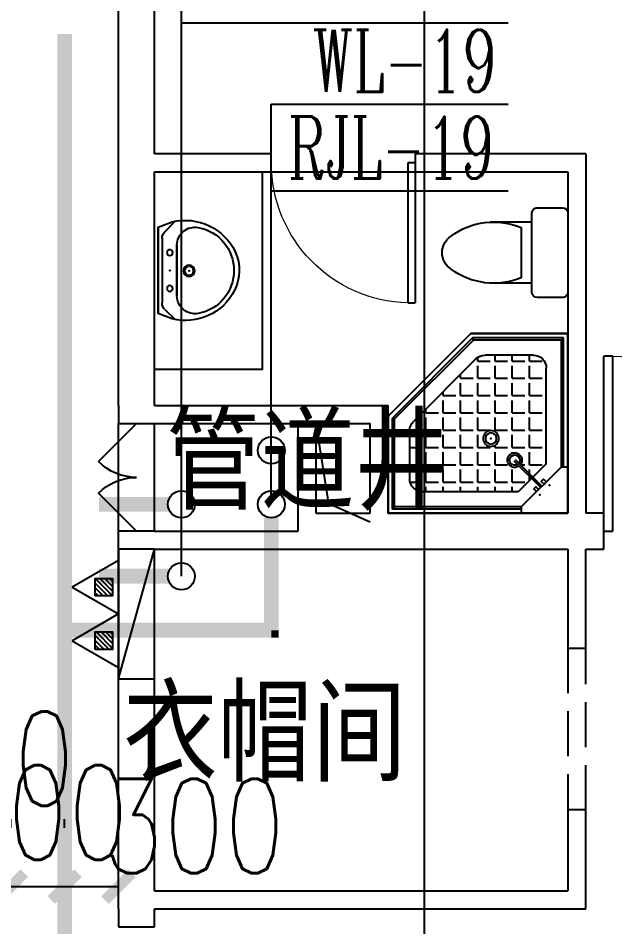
# Model space of a CAD drawing. Extents: x 0 to 2838408, y -923048 to 203859.
# Drawn here: x 2441658 to 2444978, y -674591 to -669537 of the extents above; entities that cross this region are included whole.
import ezdxf

# ---------------------------------------------------------------- set-up
doc = ezdxf.new("R2010")
doc.units = 0
doc.header["$LTSCALE"] = 1000
doc.linetypes.add('DASH', pattern=[0.35, 0.25, -0.1])
for name, color, linetype in [('CLAYER', 7, 'Continuous'), ('DIM_污水', 3, 'Continuous'), ('DIM_消防', 3, 'Continuous'), ('DIM_热给水', 3, 'Continuous'), ('DIM_给水', 3, 'Continuous'), ('DOOR_FIRE', 4, 'Continuous'), ('DOTE', 8, 'Continuous'), ('EQUIP_灭火器', 7, 'Continuous'), ('PIPE-消防', 1, 'Continuous'), ('PIPE-热给水', 5, 'Continuous'), ('PIPE-给水', 3, 'Continuous'), ('TWT_DIM', 3, 'Continuous'), ('VPIPE-污水', 2, 'Continuous'), ('VPIPE-消防', 1, 'Continuous'), ('VPIPE-热给水', 5, 'Continuous'), ('VPIPE-给水', 3, 'Continuous'), ('WALL', 9, 'Continuous'), ('WINDOW', 4, 'Continuous'), ('WP_F', 1, 'Continuous'), ('XREF', 8, 'Continuous'), ('洁具', 213, 'Continuous'), ('附件', 70, 'Continuous')]:
    doc.layers.add(name, color=color, linetype=linetype)
doc.styles.add('_TCH_DIM_T3', font='SIMPLEX', dxfattribs={"width": 0.75, "bigfont": 'HZTXT'})
doc.styles.add('_TWT_SERIAL', font='COMPLEX', dxfattribs={"width": 0.8, "height": 2.3, "bigfont": 'HZTXT'})
doc.styles.add('HZ', font='aaa等高度-单线.shx', dxfattribs={"width": 0.7, "height": 50, "bigfont": 'aaa-hztxt.shx'})
doc.styles.get("Standard").update_dxf_attribs({"font": 'geniso.shx', "bigfont": 'hztxt.shx'})
doc.dimstyles.new('_TWT_ARCH&&150', dxfattribs={"dimtxt": 525, "dimasz": 150, "dimexe": 375, "dimexo": 450, "dimgap": 150, "dimtad": 1, "dimdec": 0, "dimzin": 0, "dimdsep": 46, "dimtxsty": '_TCH_DIM_T3', "dimblk": 'ARCHTICK', "dimcen": 0.09, "dimclrt": 7, "dimazin": 2, "dimtfac": 1, "dimtdec": 0, "dimtix": 1, "dimtmove": 2, "dimatfit": 3, "dimfxl": 1, "dimtolj": 1, "dimtzin": 0, "dimarcsym": 0})

# ---------------------------------------------------------------- blocks, each defined once
blk = doc.blocks.new('$TwtSys$00000546')
h = blk.add_hatch()
h.set_pattern_fill('ANSI31', color=256, scale=200, style=0)
h.set_pattern_definition([(45, (-38543.802, -6670.83), (-17.67767, 17.67767), [])])
h.paths.add_polyline_path([(-64.9, 173.7), (64.9, 173.7), (64.9, 43.9), (-64.9, 43.9)])
for points in [[(0, 343.6), (-198.4, 0), (198.4, 0)], [(-64.9, 173.7), (64.9, 173.7), (64.9, 43.9), (-64.9, 43.9)]]:
    blk.add_lwpolyline(points, close=True)
blk = doc.blocks.new('A$C29581A72')
at = {"layer": '附件'}
blk.add_line((750, 200), (30, 0), dxfattribs=at)
blk.add_lwpolyline([(30, 200), (750, 200), (750, 0), (30, 0), (30, 200)], dxfattribs=at)
blk.add_solid([(750, 200), (30, 0), (750, 0), (750, 200)], dxfattribs=at)
at = {"layer": 'EQUIP_灭火器', "xscale": 0.75, "yscale": -0.75, "zscale": 0.75, "rotation": 180}
for p in [(241.2, 200), (538.8, 200)]:
    blk.add_blockref('$TwtSys$00000546', p, dxfattribs=at)
at = {"style": 'HZ', "flags": 1}
for tag in ['WHAT', 'SPEC', 'UNIT']:
    blk.add_attdef(tag, (375, 0), '', height=0.001, dxfattribs=at)
blk = doc.blocks.new('1F平面-CAD导入_dwg_Drawing4_t3_dwg_$plan$00001613-474159-1F-927810-1F')
at = {"layer": '洁具'}
for p, q in [((-30, 250), (-170, 250)), ((-200, 169.7), (-430.4, 169.7)), ((-260.4, -139.7), (-260.4, 139.7)), ((-200, -169.7), (-200, -220)), ((-170, -250), (-30, -250))]:
    blk.add_line(p, q, dxfattribs=at)
for points in [[(-200, 220), (-200, 169.7), (-200, -169.7), (-430.4, -169.7)], [(0, -220), (0, 220)]]:
    blk.add_lwpolyline(points, dxfattribs=at)
for centre, radius, start, end in [((-170, 220), 30, 90, 180), ((-30, 220), 30, 0, 90), ((-412.8, -227.4), 397.5, 67.4505, 126.6381), ((-589.6, 0), 109.8, 123.4509, 236.5491), ((-412.8, 227.4), 397.5, 233.3619, 292.5495), ((-170, -220), 30, 180, 270), ((-30, -220), 30, 270, 0)]:
    blk.add_arc(centre, radius, start, end, dxfattribs=at)
blk = doc.blocks.new('$lvtry$00000169')
at = {"color": 0}
for p, q in [((258.9, -36), (258.9, 0)), ((258.9, -36), (36, -258.9)), ((258.9, -24), (976, -24)), ((258.9, -36), (964, -36)), ((964, -36), (976, -24)), ((964, -36), (964, -525.1)), ((976, -24), (976, -530.1)), ((276.1, -120), (120, -276.1)), ((143.9, -151), (290.7, -298.1)), ((151, -143.9), (297.8, -291)), ((269.6, -212.7), (269.6, -142.7)), ((276.1, -120), (808, -120)), ((365.9, -212.7), (365.9, -142.7)), ((462.1, -212.7), (462.1, -142.7)), ((558.4, -212.7), (558.4, -142.7)), ((654.6, -212.7), (654.6, -142.7)), ((750.9, -212.7), (750.9, -142.7)), ((847.1, -212.7), (847.1, -142.7)), ((880, -192), (880, -460.5)), ((173.4, -308.9), (173.4, -238.9)), ((183.4, -212.7), (205.5, -212.7)), ((219.6, -212.7), (243.4, -212.7)), ((269.6, -212.7), (339.6, -212.7)), ((269.6, -262.8), (269.6, -238.9)), ((365.9, -212.7), (435.9, -212.7)), ((365.9, -308.9), (365.9, -238.9)), ((462.1, -212.7), (532.1, -212.7)), ((462.1, -308.9), (462.1, -238.9)), ((558.4, -212.7), (628.4, -212.7)), ((558.4, -308.9), (558.4, -238.9)), ((654.6, -212.7), (724.6, -212.7)), ((654.6, -308.9), (654.6, -238.9)), ((750.9, -212.7), (820.9, -212.7)), ((750.9, -308.9), (750.9, -238.9)), ((847.1, -212.7), (880, -212.7)), ((847.1, -308.9), (847.1, -238.9)), ((36, -258.9), (0, -258.9)), ((24, -258.9), (24, -976)), ((36, -258.9), (36, -964)), ((120, -276.1), (120, -808)), ((120, -308.9), (147.1, -308.9)), ((173.4, -308.9), (243.4, -308.9)), ((173.4, -405.2), (173.4, -335.2)), ((269.6, -405.2), (269.6, -335.2)), ((334.3, -308.9), (339.6, -308.9)), ((365.9, -308.9), (435.9, -308.9)), ((365.9, -405.2), (365.9, -335.2)), ((462.1, -308.9), (532.1, -308.9)), ((462.1, -405.2), (462.1, -335.2)), ((558.4, -308.9), (628.4, -308.9)), ((558.4, -405.2), (558.4, -335.2)), ((654.6, -308.9), (724.6, -308.9)), ((654.6, -405.2), (654.6, -335.2)), ((750.9, -308.9), (820.9, -308.9)), ((750.9, -405.2), (750.9, -335.2)), ((847.1, -308.9), (880, -308.9)), ((847.1, -405.2), (847.1, -335.2)), ((120, -405.2), (147.1, -405.2)), ((173.4, -405.2), (243.4, -405.2)), ((173.4, -501.4), (173.4, -431.4)), ((269.6, -405.2), (339.6, -405.2)), ((269.6, -501.4), (269.6, -431.4)), ((365.9, -405.2), (378.6, -405.2)), ((365.9, -501.4), (365.9, -431.4)), ((462.1, -405.2), (532.1, -405.2)), ((462.1, -501.4), (462.1, -431.4)), ((558.4, -405.2), (628.4, -405.2)), ((558.4, -501.4), (558.4, -431.4)), ((654.6, -405.2), (724.6, -405.2)), ((654.6, -501.4), (654.6, -431.4)), ((750.9, -405.2), (820.9, -405.2)), ((750.9, -501.4), (750.9, -431.4)), ((847.1, -405.2), (880, -405.2)), ((847.1, -501.4), (847.1, -431.4)), ((120, -501.4), (147.1, -501.4)), ((173.4, -501.4), (243.4, -501.4)), ((269.6, -501.4), (339.6, -501.4)), ((365.9, -501.4), (435.9, -501.4)), ((462.1, -501.4), (532.1, -501.4)), ((558.4, -501.4), (628.4, -501.4)), ((654.6, -501.4), (724.6, -501.4)), ((750.9, -501.4), (820.9, -501.4)), ((847.1, -501.4), (867.2, -501.4)), ((173.4, -597.7), (173.4, -527.7)), ((269.6, -597.7), (269.6, -527.7)), ((365.9, -597.7), (365.9, -527.7)), ((462.1, -597.7), (462.1, -527.7)), ((858.9, -511.4), (511.4, -858.9)), ((964, -525.1), (525.1, -964)), ((976, -530.1), (530.1, -976)), ((558.4, -597.7), (558.4, -527.7)), ((654.6, -597.7), (654.6, -527.7)), ((750.9, -597.7), (750.9, -527.7)), ((964, -525.1), (976, -530.1)), ((120, -597.7), (147.1, -597.7)), ((173.4, -597.7), (243.4, -597.7)), ((269.6, -597.7), (339.6, -597.7)), ((365.9, -597.7), (435.9, -597.7)), ((462.1, -597.7), (532.1, -597.7)), ((558.4, -597.7), (628.4, -597.7)), ((654.6, -597.7), (724.6, -597.7)), ((750.9, -597.7), (772.6, -597.7)), ((173.4, -693.9), (173.4, -623.9)), ((269.6, -693.9), (269.6, -623.9)), ((365.9, -693.9), (365.9, -623.9)), ((462.1, -693.9), (462.1, -623.9)), ((558.4, -693.9), (558.4, -623.9)), ((654.6, -693.9), (654.6, -623.9)), ((120, -693.9), (147.1, -693.9)), ((173.4, -693.9), (243.4, -693.9)), ((269.6, -693.9), (339.6, -693.9)), ((365.9, -693.9), (435.9, -693.9)), ((462.1, -693.9), (532.1, -693.9)), ((558.4, -693.9), (628.4, -693.9)), ((654.6, -693.9), (676.4, -693.9)), ((173.4, -790.2), (173.4, -720.2)), ((269.6, -790.2), (269.6, -720.2)), ((365.9, -790.2), (365.9, -720.2)), ((462.1, -790.2), (462.1, -720.2)), ((558.4, -790.2), (558.4, -720.2)), ((120, -790.2), (147.1, -790.2)), ((173.4, -790.2), (243.4, -790.2)), ((269.6, -790.2), (339.6, -790.2)), ((365.9, -790.2), (435.9, -790.2)), ((462.1, -790.2), (532.1, -790.2)), ((558.4, -790.2), (580.1, -790.2)), ((173.4, -877.5), (173.4, -816.4)), ((269.6, -880), (269.6, -816.4)), ((365.9, -880), (365.9, -816.4)), ((462.1, -880), (462.1, -816.4)), ((192, -880), (460.5, -880)), ((36, -964), (24, -976)), ((24, -976), (530.1, -976)), ((36, -964), (525.1, -964)), ((525.1, -964), (530.1, -976))]:
    blk.add_line(p, q, dxfattribs=at)
blk.add_lwpolyline([(0, 0), (0, -1000), (540, -1000), (1000, -540), (1000, 0)], close=True)
for points in [[(0, 0), (0, -1000)], [(0, 0), (1000, 0)], [(1000, 0), (1000, -540)], [(189.7, -136.1), (177.9, -147.9), (162.5, -132.5), (174.3, -120.7)], [(136.1, -189.7), (147.9, -177.9), (132.5, -162.5), (120.7, -174.3)], [(1000, -540), (540, -1000)], [(0, -1000), (540, -1000)]]:
    blk.add_lwpolyline(points, close=True, dxfattribs=at)
for radius in [43.8, 31.1]:
    blk.add_circle((416.2, -427.6), radius, dxfattribs=at)
for centre, radius, start, end in [((808, -192), 72, 0, 90), ((296, -295.7), 40.6, 142.583, 128.4197), ((296, -295.7), 28.6, 145.828, 125.6599), ((808, -460.5), 72, 315, 0), ((192, -808), 72, 180, 270), ((460.5, -808), 72, 270, 315)]:
    blk.add_arc(centre, radius, start, end, dxfattribs=at)
for p in [(156.1, -102.2, 0), (103.2, -155.8, 0), (415.8, -428.1, 0)]:
    blk.add_point(p, dxfattribs=at)
blk = doc.blocks.new('$lvtry$00000178')
at = {"color": 0}
for p, q in [((-238.4, 0), (238.4, 0)), ((-214.1, -36.1), (-272.1, -90.6)), ((-179.8, -22.5), (180.1, -22.5)), ((215.7, -37.5), (268.3, -90.8)), ((-141.7, -105.2), (140.2, -105.2)), ((140.2, -105.2), (-141.7, -105.2))]:
    blk.add_line(p, q, dxfattribs=at)
blk.add_lwpolyline([(-103.6, -429.7, 0.224698), (110.4, -425.4, 0.348046), (268.9, -78.5), (239.5, 0), (-241.3, 0), (-270.7, -78.5, 0.356844)], format="xyb", close=True, dxfattribs=at)
for centre, radius in [((-100, -65), 16.3), ((100, -65), 16.3), ((1.4, -172.5), 31.6)]:
    blk.add_circle(centre, radius, dxfattribs=at)
at = {"color": 0, "lineweight": 13}
blk.add_circle((1.4, -172.5), 23, dxfattribs=at)
at = {"color": 0}
for centre, radius, start, end in [((-179.8, -72.5), 50, 90, 133.181), ((180.1, -72.5), 50, 44.5607, 90), ((-141.7, -205.2), 100, 90, 190.5602), ((140.2, -205.2), 100, 349.4398, 90), ((-0.7, -179), 243.4, 190.5602, 349.4398)]:
    blk.add_arc(centre, radius, start, end, dxfattribs=at)
for p in [(0, -65), (1.4, -172.5)]:
    blk.add_point(p, dxfattribs=at)
blk = doc.blocks.new('A$C70365C93')
at = {"layer": '洁具'}
blk.add_lwpolyline([(-1900, 2300), (-1900, 1700), (-800, 1700), (-800, 2300)], close=True, dxfattribs=at)
blk.add_blockref('$lvtry$00000178', (-1350, 2280), dxfattribs=at)
at = {"layer": '洁具', "rotation": 180}
blk.add_blockref('$lvtry$00000169', (0, 0), dxfattribs=at)
at = {"layer": '洁具', "extrusion": (0, 0, -1), "xscale": -1, "zscale": -1, "rotation": 90}
blk.add_blockref('1F平面-CAD导入_dwg_Drawing4_t3_dwg_$plan$00001613-474159-1F-927810-1F', (1450, 0), dxfattribs=at)
blk = doc.blocks.new('$DorLib2D$00000116')
at = {"color": 0}
for p, q in [((-0.5, 0), (-0.1464, 0.3536)), ((0.5, 0), (0.1464, 0.3536))]:
    blk.add_line(p, q, dxfattribs=at)
for centre, start, end in [((-0.5, 0), 0, 45), ((0.5, 0), 135, 180)]:
    blk.add_arc(centre, 0.5, start, end, dxfattribs=at)
blk = doc.blocks.new('$DorLib2D$00000001')
for p, q in [((0.45, 0.975), (0.5, 0.975)), ((0.45, 0), (0.45, 0.975)), ((0.5, 0), (0.5, 0.975)), ((0.5, 0), (0.45, 0))]:
    blk.add_line(p, q)
at = {"lineweight": 13}
blk.add_arc((0.475, 0), 0.975, 91.4693, 180, dxfattribs=at)
blk = doc.blocks.new('4F1')
blk.add_lwpolyline([(2443616.7, -672341.3), (2443386.5, -672237.7), (2443316.7, -671791.3)])
at = {"layer": 'DOOR_FIRE'}
for p, q in [((2442216.7, -672391.3), (2442216.7, -671791.3)), ((2442416.7, -672391.3), (2442416.7, -671791.3))]:
    blk.add_line(p, q, dxfattribs=at)
at = {"layer": 'DOTE'}
blk.add_line((2443916.7, -606941.3), (2443916.7, -690141.3), dxfattribs=at)
at = {"layer": 'WALL'}
for p, q in [((2442216.7, -670291.3), (2442216.7, -668541.3)), ((2442416.7, -670291.3), (2442416.7, -668641.3)), ((2442216.7, -671691.3), (2442216.7, -670291.3)), ((2443066.7, -670291.3), (2442416.7, -670291.3)), ((2443066.7, -670391.3), (2443066.7, -670291.3)), ((2444816.7, -670291.3), (2443866.7, -670291.3)), ((2443866.7, -670291.3), (2443866.7, -670391.3)), ((2444816.7, -670291.3), (2444816.7, -672291.3)), ((2442416.7, -671691.3), (2442416.7, -670391.3)), ((2442416.7, -670391.3), (2443066.7, -670391.3)), ((2443866.7, -670391.3), (2444716.7, -670391.3)), ((2444716.7, -670391.3), (2444716.7, -672291.3)), ((2442216.7, -671691.3), (2442216.7, -671791.3)), ((2442416.7, -671691.3), (2443216.7, -671691.3)), ((2443216.7, -671691.3), (2443716.7, -671691.3)), ((2443716.7, -672291.3), (2443716.7, -671691.3)), ((2442216.7, -671791.3), (2442416.7, -671791.3)), ((2442416.7, -671791.3), (2443216.7, -671791.3)), ((2443216.7, -672391.3), (2443216.7, -671791.3)), ((2443316.7, -672291.3), (2443316.7, -671791.3)), ((2443316.7, -671791.3), (2443616.7, -671791.3)), ((2443616.7, -672291.3), (2443616.7, -671791.3)), ((2443316.7, -672291.3), (2443616.7, -672291.3)), ((2443716.7, -672291.3), (2444716.7, -672291.3)), ((2444916.7, -672291.3), (2444816.7, -672291.3)), ((2444916.7, -672491.3), (2444916.7, -672291.3)), ((2442416.7, -672391.3), (2442216.7, -672391.3)), ((2442216.7, -674491.3), (2442216.7, -672391.3)), ((2442416.7, -672391.3), (2443216.7, -672391.3)), ((2442416.7, -672491.3), (2443216.7, -672491.3)), ((2442416.7, -674391.3), (2442416.7, -672491.3)), ((2443216.7, -672491.3), (2443616.7, -672491.3)), ((2443616.7, -672491.3), (2444716.7, -672491.3)), ((2444716.7, -672491.3), (2444716.7, -673041.3)), ((2444816.7, -673041.3), (2444816.7, -672491.3)), ((2444816.7, -672491.3), (2444916.7, -672491.3)), ((2444716.7, -673041.3), (2444816.7, -673041.3)), ((2444816.7, -673941.3), (2444716.7, -673941.3)), ((2444716.7, -673941.3), (2444716.7, -674391.3)), ((2444816.7, -674491.3), (2444816.7, -673941.3)), ((2442416.7, -674391.3), (2444716.7, -674391.3)), ((2442216.7, -674491.3), (2442216.7, -674591.3)), ((2442416.7, -674591.3), (2442416.7, -674491.3)), ((2442416.7, -674491.3), (2444816.7, -674491.3)), ((2442216.7, -674591.3), (2442416.7, -674591.3))]:
    blk.add_line(p, q, dxfattribs=at)
at = {"layer": 'WINDOW'}
blk.add_line((2443066.7, -670391.3), (2443866.7, -670391.3), dxfattribs=at)
at = {"layer": 'WINDOW', "linetype": 'DASH'}
for p, q in [((2444716.7, -673041.3), (2444716.7, -673941.3)), ((2444816.7, -673941.3), (2444816.7, -673041.3))]:
    blk.add_line(p, q, dxfattribs=at)
at = {"xscale": -1, "rotation": 89.99999999992463}
blk.add_blockref('A$C70365C93', (2444716.7, -672291.3), dxfattribs=at)
at = {"layer": 'DOOR_FIRE', "xscale": -600, "yscale": 600, "zscale": 200, "rotation": 90}
blk.add_blockref('$DorLib2D$00000116', (2442316.7, -672091.3), dxfattribs=at)
at = {"layer": 'WINDOW', "xscale": 800, "yscale": -800, "zscale": 800}
blk.add_blockref('$DorLib2D$00000001', (2443466.7, -670341.3), dxfattribs=at)
at = {"layer": 'WINDOW', "xscale": -1000, "yscale": 1000, "zscale": -1000, "rotation": 359.9999999999442}
blk.add_blockref('$DorLib2D$00000001', (2445416.7, -672391.3), dxfattribs=at)
at = {"layer": 'CLAYER'}
for s, p in [('管道井', (2442480.9, -672271.1)), ('衣帽间', (2442243.3, -673783.4))]:
    blk.add_text(s, height=525, dxfattribs=at).set_placement(p)
blk = doc.blocks.new('_ArchTick')
at = {"color": 0, "linetype": 'ByBlock', "const_width": 0.4}
blk.add_lwpolyline([(-0.5, -0.5), (0.5, 0.5)], dxfattribs=at)
blk = doc.blocks.new('*D3015')
at = {"layer": 'Defpoints', "color": 0, "linetype": 'ByBlock', "transparency": 16777216}
for p in [(2442216.7, -674367.9), (2441916.7, -674491.3), (2442216.7, -674491.3)]:
    blk.add_point(p, dxfattribs=at)
at = {"layer": 'TWT_DIM', "color": 0, "linetype": 'ByBlock', "lineweight": -2, "transparency": 16777216}
for p, q in [((2441916.7, -674041.3), (2441916.7, -673992.9)), ((2442216.7, -674041.3), (2442216.7, -673992.9)), ((2441916.7, -674367.9), (2442216.7, -674367.9))]:
    blk.add_line(p, q, dxfattribs=at)
at = {"layer": 'TWT_DIM', "color": 0, "linetype": 'ByBlock', "lineweight": -2, "transparency": 16777216, "xscale": 150, "yscale": 150, "zscale": 150, "rotation": 180}
blk.add_blockref('_ArchTick', (2441916.7, -674367.9), dxfattribs=at)
at = {"layer": 'TWT_DIM', "color": 0, "linetype": 'ByBlock', "lineweight": -2, "transparency": 16777216, "xscale": 150, "yscale": 150, "zscale": 150}
blk.add_blockref('_ArchTick', (2442216.7, -674367.9), dxfattribs=at)
at = {"layer": 'TWT_DIM', "color": 7, "linetype": 'ByBlock', "transparency": 16777216, "insert": (2442636.7, -674030.4), "char_height": 525, "attachment_point": 5, "style": '_TCH_DIM_T3'}
blk.add_mtext('\\A1;300', dxfattribs=at)
blk = doc.blocks.new('*D3016')
at = {"layer": 'Defpoints', "color": 0, "linetype": 'ByBlock', "transparency": 16777216}
for p in [(2441916.7, -674367.9), (2441616.7, -674491.3), (2441916.7, -674491.3)]:
    blk.add_point(p, dxfattribs=at)
at = {"layer": 'TWT_DIM', "color": 0, "linetype": 'ByBlock', "lineweight": -2, "transparency": 16777216}
for p, q in [((2441616.7, -674041.3), (2441616.7, -673992.9)), ((2441916.7, -674041.3), (2441916.7, -673992.9)), ((2441616.7, -674367.9), (2441466.7, -674367.9)), ((2441616.7, -674367.9), (2441916.7, -674367.9)), ((2441916.7, -674367.9), (2442066.7, -674367.9))]:
    blk.add_line(p, q, dxfattribs=at)
at = {"layer": 'TWT_DIM', "color": 0, "linetype": 'ByBlock', "lineweight": -2, "transparency": 16777216, "xscale": 150, "yscale": 150, "zscale": 150}
blk.add_blockref('_ArchTick', (2441616.7, -674367.9), dxfattribs=at)
at = {"layer": 'TWT_DIM', "color": 0, "linetype": 'ByBlock', "lineweight": -2, "transparency": 16777216, "xscale": 150, "yscale": 150, "zscale": 150, "rotation": 180}
blk.add_blockref('_ArchTick', (2441916.7, -674367.9), dxfattribs=at)
at = {"layer": 'TWT_DIM', "color": 7, "linetype": 'ByBlock', "transparency": 16777216, "insert": (2441766.7, -673955.4), "char_height": 525, "attachment_point": 5, "style": '_TCH_DIM_T3'}
blk.add_mtext('\\A1;300', dxfattribs=at)
blk = doc.blocks.new('*D3017')
at = {"layer": 'Defpoints', "color": 0, "linetype": 'ByBlock', "transparency": 16777216}
for p in [(2441616.7, -674367.9), (2441316.7, -674491.3), (2441616.7, -674491.3)]:
    blk.add_point(p, dxfattribs=at)
at = {"layer": 'TWT_DIM', "color": 0, "linetype": 'ByBlock', "lineweight": -2, "transparency": 16777216}
for p, q in [((2441316.7, -674041.3), (2441316.7, -673992.9)), ((2441616.7, -674041.3), (2441616.7, -673992.9)), ((2441316.7, -674367.9), (2441166.7, -674367.9)), ((2441316.7, -674367.9), (2441616.7, -674367.9)), ((2441616.7, -674367.9), (2441766.7, -674367.9))]:
    blk.add_line(p, q, dxfattribs=at)
at = {"layer": 'TWT_DIM', "color": 0, "linetype": 'ByBlock', "lineweight": -2, "transparency": 16777216, "xscale": 150, "yscale": 150, "zscale": 150}
blk.add_blockref('_ArchTick', (2441316.7, -674367.9), dxfattribs=at)
at = {"layer": 'TWT_DIM', "color": 0, "linetype": 'ByBlock', "lineweight": -2, "transparency": 16777216, "xscale": 150, "yscale": 150, "zscale": 150, "rotation": 180}
blk.add_blockref('_ArchTick', (2441616.7, -674367.9), dxfattribs=at)
at = {"layer": 'TWT_DIM', "color": 7, "linetype": 'ByBlock', "transparency": 16777216, "insert": (2441466.7, -673655.4), "char_height": 525, "attachment_point": 5, "style": '_TCH_DIM_T3'}
blk.add_mtext('\\A1;300', dxfattribs=at)

msp = doc.modelspace()

# ---------------------------------------------------------------- hatches: boundary and pattern name
at = {"layer": 'PIPE-热给水'}
for points in [[(2443066.7, -672941.3), (2443108, -672941.3), (2443108, -672982.5)], [(2443066.7, -672941.3), (2443066.7, -672982.5), (2443108, -672982.5)]]:
    msp.add_hatch(color=256, dxfattribs=at).paths.add_polyline_path(points)

# ---------------------------------------------------------------- linework, layer by layer
at = {"layer": 'DIM_污水'}
for p, q in [((2443066.7, -671941.3), (2443066.7, -670015.4)), ((2443066.7, -670015.4), (2444384.8, -670015.4))]:
    msp.add_line(p, q, dxfattribs=at)
at = {"layer": 'DIM_消防'}
for p, q in [((2442566.7, -672641.3), (2442566.7, -669562.6)), ((2442566.7, -669562.6), (2444384.8, -669562.6))]:
    msp.add_line(p, q, dxfattribs=at)
at = {"layer": 'DIM_热给水'}
for p, q in [((2443066.7, -672241.3), (2443066.7, -670498.4)), ((2443066.7, -670498.4), (2444384.8, -670498.4))]:
    msp.add_line(p, q, dxfattribs=at)
at = {"layer": 'DIM_给水'}
msp.add_line((2442566.7, -672241.3), (2442566.7, -669079.6), dxfattribs=at)
at = {"layer": 'PIPE-消防', "ltscale": 1.5, "const_width": 82.5}
msp.add_lwpolyline([(2442491.7, -672641.3), (2442108, -672641.3)], dxfattribs=at)
at = {"layer": 'PIPE-热给水', "ltscale": 1.5, "const_width": 82.5}
for points in [[(2441916.7, -669624.8), (2441916.7, -672941.3)], [(2443066.7, -672316.3), (2443066.7, -672941.3)], [(2443066.7, -672941.3), (2441916.7, -672941.3)], [(2441916.7, -672941.3), (2441916.7, -675920.5)]]:
    msp.add_lwpolyline(points, dxfattribs=at)
at = {"layer": 'PIPE-给水', "ltscale": 1.5, "const_width": 82.5}
msp.add_lwpolyline([(2442491.7, -672241.3), (2442108, -672241.3)], dxfattribs=at)
at = {"layer": 'VPIPE-污水'}
msp.add_circle((2443066.7, -671941.3), 75, dxfattribs=at)
at = {"layer": 'VPIPE-消防'}
msp.add_circle((2442566.7, -672641.3), 75, dxfattribs=at)
at = {"layer": 'VPIPE-热给水'}
msp.add_circle((2443066.7, -672241.3), 75, dxfattribs=at)
at = {"layer": 'VPIPE-给水'}
msp.add_circle((2442566.7, -672241.3), 75, dxfattribs=at)

# ---------------------------------------------------------------- block references
at = {"layer": 'WP_F', "xscale": -1, "rotation": 90}
msp.add_blockref('A$C29581A72', (2442416.7, -672461.3), dxfattribs=at)
at = {"layer": 'XREF'}
msp.add_blockref('4F1', (0, 0), dxfattribs=at)

# ---------------------------------------------------------------- texts
at = {"layer": 'DIM_污水', "color": 7, "style": '_TWT_SERIAL', "width": 0.64}
msp.add_text('WL-19', height=345, dxfattribs=at).set_placement((2443295.9, -669946.4))
at = {"layer": 'DIM_热给水', "color": 7, "style": '_TWT_SERIAL', "width": 0.64}
msp.add_text('RJL-19', height=345, dxfattribs=at).set_placement((2443159.2, -670429.4))

# ---------------------------------------------------------------- dimensions: what is measured, and where the dimension line sits
at = {"layer": 'TWT_DIM', "linetype": 'ByBlock'}
for base, p1, p2, picture, middle in [((2441616.7, -674367.9), (2441316.7, -674491.3), (2441616.7, -674491.3), '*D3017', (2441466.7, -673655.4)), ((2442216.7, -674367.9), (2441916.7, -674491.3), (2442216.7, -674491.3), '*D3015', (2442636.7, -674030.4))]:
    dim = msp.add_linear_dim(base=base, p1=p1, p2=p2, angle=0, dimstyle='_TWT_ARCH&&150', dxfattribs=at)
    dim.commit()
    dim.dimension.update_dxf_attribs({"geometry": picture, "text_midpoint": middle, "dimtype": 129})
dim = msp.add_aligned_dim(p1=(2441616.7, -674491.3), p2=(2441916.7, -674491.3), distance=123.4, dimstyle='_TWT_ARCH&&150', dxfattribs=at)
dim.commit()
dim.dimension.update_dxf_attribs({"geometry": '*D3016', "text_midpoint": (2441766.7, -673955.4)})

doc.saveas('drawing.dxf')
